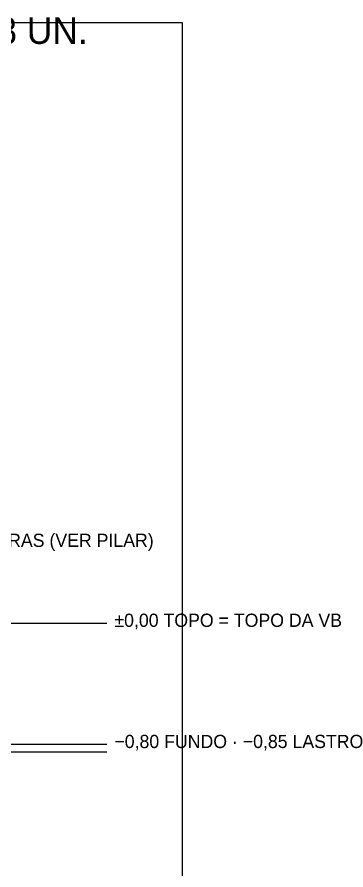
# Model space of a CAD drawing. Header units: millimetres. Extents: x 0 to 3648, y 0 to 594.
# Drawn here: x 403 to 489.7, y 230.5 to 455.7 of the extents above; entities that cross this region are included whole.
import ezdxf

# ---------------------------------------------------------------- set-up
doc = ezdxf.new("R2010")
doc.units = ezdxf.units.MM
for name, color, linetype in [('DESENHOS', 7, 'CONTINUOUS'), ('EIXOS', 6, 'CONTINUOUS'), ('TEXTOS', 2, 'CONTINUOUS')]:
    doc.layers.add(name, color=color, linetype=linetype)

msp = doc.modelspace()

# ---------------------------------------------------------------- linework, layer by layer
at = {"layer": 'DESENHOS'}
for p, q in [((238.48755, 454.23006), (446.48754, 454.23006)), ((446.48754, 454.23006), (446.48754, 152.65569))]:
    msp.add_line(p, q, dxfattribs=at)
at = {"layer": 'EIXOS'}
for p, q in [((380.6414, 295.65571), (426.64141, 295.65571)), ((380.6414, 263.6557), (426.64141, 263.6557)), ((380.6414, 261.65569), (426.64141, 261.65569))]:
    msp.add_line(p, q, dxfattribs=at)

# ---------------------------------------------------------------- texts
at = {"layer": 'TEXTOS'}
for s, height, p in [('B1 — BLOCO DE COROAMENTO · 8 UN.', 6.98462, (244.64139, 448.58903)), ('ESPERAS (VER PILAR)', 3.49231, (388.1414, 315.7657)), ('±0,00 TOPO = TOPO DA VB', 3.49231, (428.64139, 294.65567)), ('−0,80 FUNDO · −0,85 LASTRO', 3.49231, (428.64139, 262.65569))]:
    msp.add_text(s, height=height, dxfattribs=at).set_placement(p)

doc.saveas('drawing.dxf')
